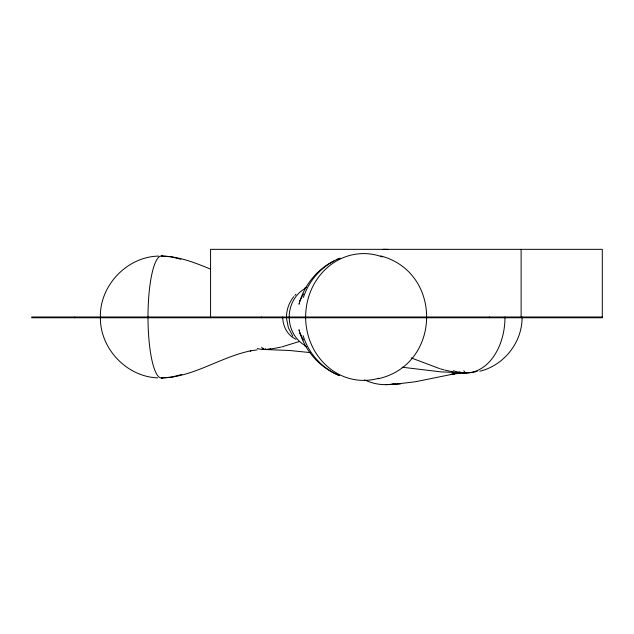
<?xml version="1.0" encoding="UTF-8"?>
<svg xmlns="http://www.w3.org/2000/svg" width="634" height="634" viewBox="0 0 634 634"><rect width="100%" height="100%" fill="white"/><g stroke="black" fill="none" stroke-linecap="round" stroke-linejoin="round"><path stroke-width="0.95" d="M100.37 316.58C99.942 285.229 127.109 256.73 158.595 256.088M286.513 317C286.505 309.638 289.12 302.315 293.804 296.625M522.075 317C522.479 341.956 504.07 365.541 479.764 371.215M299.256 303.377L299.002 304.233C304.304 283.723 319.75 266.106 339.499 258.41M300.69 298.78L299.961 301.047L302.886 294.865M303.432 297.394C308.417 281.948 319.568 268.65 333.904 261.049M302.434 295.531L303.48 293.962M294.834 295.436L295.919 294.295M304.899 287.971L306.333 287.329M336.987 259.504L340.157 258.141M181.815 374.44L171.933 377.048L161.345 377.975C193.307 377.381 220.204 357.021 250.874 350.792L250.208 350.927L257.15 349.865M299.074 341.591L281.662 346.949M280.814 347.178L269.291 349.255M378.213 378.736C441.359 364.708 443.277 272.572 380.772 255.922M269.038 349.128L270.607 348.851M395.481 384.156L415.571 381.723L454.744 373.767L450.306 374.496L460.308 373.164L456.084 373.394L466.188 372.887A55.887 46.591 -90 0 0 477.275 371.278M392.018 384.339L395.307 383.927M385.385 384.664L400.514 383.887M602.3 317L31.7 317L31.7 317.761L602.3 317.761L602.3 249.336L210.575 249.336L210.575 317.761M157.676 377.864C126.816 376.762 100.259 348.827 100.378 317.999M257.309 348.494A32.477 28.498 90 0 0 264.267 349.477L289.508 350.483L309.891 352.559M402.114 367.213L440.947 371.881L466.188 372.887A55.887 8.48 -90 0 0 466.949 372.665M450.56 371.286L453.199 371.809M445.028 370.137L449.68 371.112M440.416 368.877L444.109 369.891M180.904 259.243L171.093 256.81L161.345 256.025C178.344 256.255 194.464 262.468 209.957 268.895M439.56 368.592L411.26 357.933M339.499 375.59C319.75 367.894 304.304 350.277 299.002 329.767L299.256 330.623M304.899 346.029L306.333 346.671M339.142 375.447C322.064 368.346 308.528 353.392 303.147 335.695M292.829 336.131L288.391 327.818L286.552 318.577M302.434 338.469L303.48 340.038M302.886 339.135L299.961 332.953L300.69 335.22M521.124 249.336L521.124 317.761M489.678 317L489.678 317.761M261.271 317L261.271 317.761M74.82 317L74.82 317.761M378.823 378.229A63.408 58.09 -90 0 1 305.675 314.939A63.408 58.09 -90 0 1 382.437 256.968M268.586 349.104A32.477 28.498 -90 0 1 264.267 349.477A32.477 7.109 -90 0 1 261.652 347.202M265.567 348.938A32.477 7.109 90 0 1 264.267 349.477A32.477 4.929 90 0 1 262.912 348.224M265.163 348.938A32.477 4.929 -90 0 1 264.267 349.477M162.55 377.729A60.975 13.354 90 0 1 147.999 316.992A60.975 13.354 90 0 1 162.55 256.271M453.365 370.731A55.887 46.591 90 0 0 466.188 372.887A55.887 38.817 90 0 0 504.997 317M459.119 371.952A55.887 38.817 -90 0 0 466.188 372.887A55.887 8.48 90 0 1 463.85 370.731M393.928 383.879A67.664 56.402 90 0 1 364.621 379.909M382.849 249.408A67.664 56.402 90 0 1 387.921 249.408M296.015 339.293A23.973 21.033 -90 0 1 282.724 317M305.113 345.522A32.112 29.418 90 0 1 289.207 317A32.112 29.418 90 0 1 305.113 288.478"/></g></svg>
